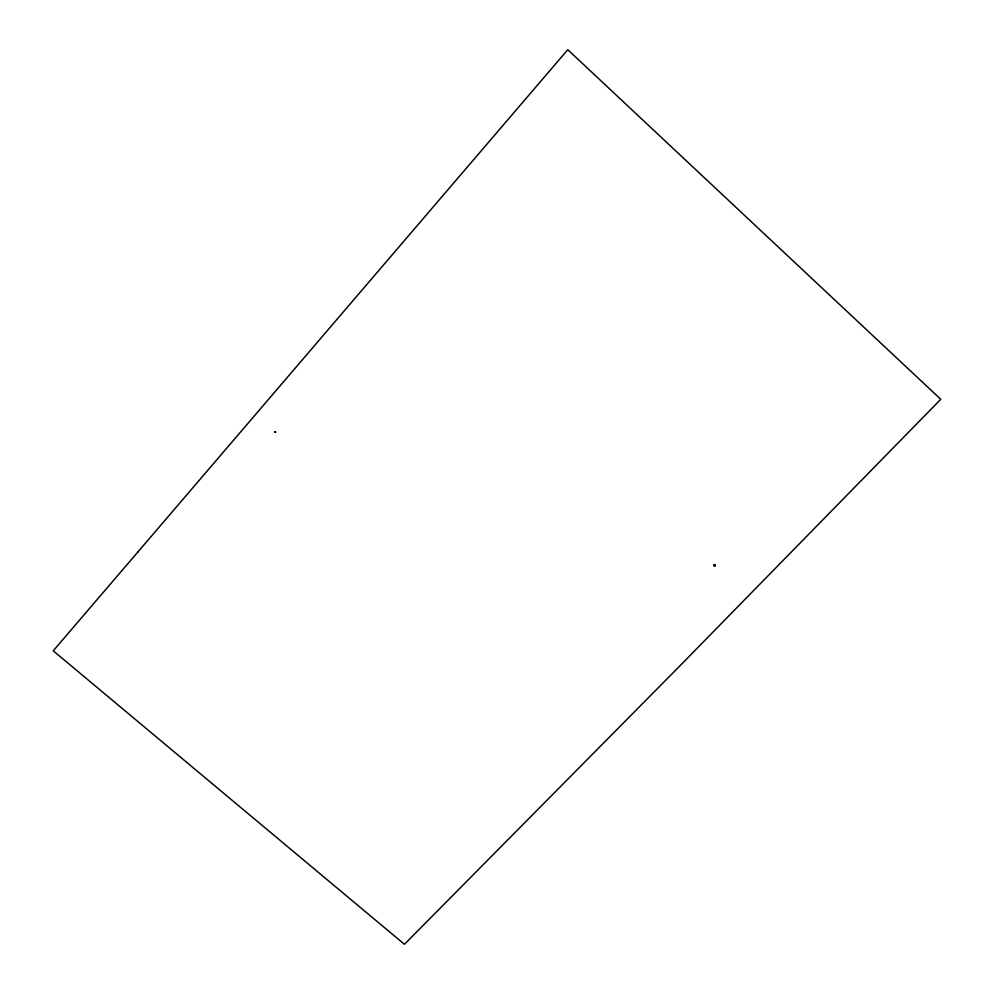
<?xml version="1.0" encoding="UTF-8"?>
<svg xmlns="http://www.w3.org/2000/svg" width="994" height="994" viewBox="0 0 994 994"><rect width="100%" height="100%" fill="white"/><g stroke="black" fill="none" stroke-linecap="round" stroke-linejoin="round"><path stroke-width="1.49" d="M713.692 565.412C715.506 568.568 715.904 562.368 713.692 565.412M274.717 431.893L275.723 432.154L274.717 431.893M714.102 565.288L715.108 565.586L714.102 565.288M137.868 551.993L53.241 650.809L404.446 944.3L680.182 665.595L940.759 399.302L567.773 49.7L137.868 551.993"/></g></svg>
